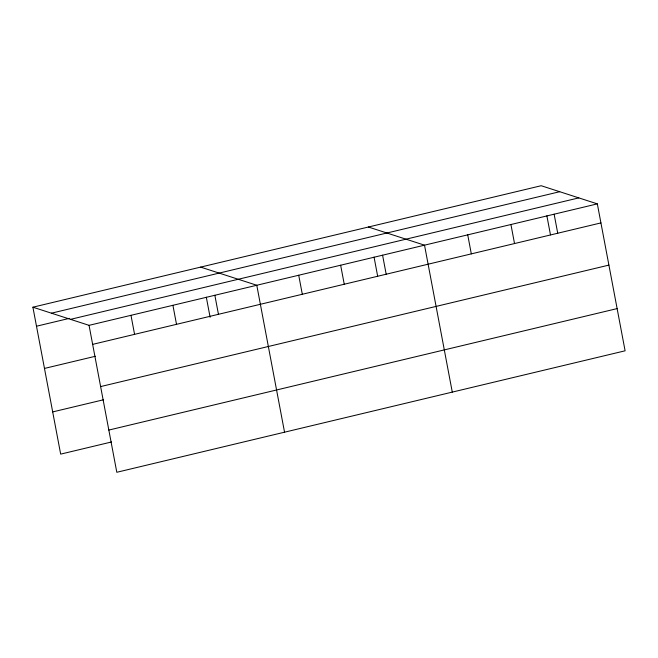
<?xml version="1.0" encoding="UTF-8"?>
<svg xmlns="http://www.w3.org/2000/svg" width="658" height="658" viewBox="0 0 658 658"><rect width="100%" height="100%" fill="white"/><g stroke="black" fill="none" stroke-linecap="round" stroke-linejoin="round"><path stroke-width="0.99" d="M32.9 307.196L541.189 185.721L597.332 203.873L625.1 350.804L116.811 472.28L89.052 325.34L32.9 307.196L60.668 454.127L111.58 441.962M51.431 313.183L559.719 191.708M36.494 326.22L69.444 318.349M70.521 319.352L578.81 197.885M89.052 325.34L597.332 203.873M92.646 344.373L600.935 222.906M44.473 368.431L95.394 356.266M100.616 386.583L608.905 265.108M52.689 411.916L103.61 399.751M108.833 430.069L617.122 308.602M368.373 227.018L424.517 245.171L452.285 392.11M200.632 267.107L256.784 285.259L284.544 432.191M554.135 214.195L557.729 233.228M546.872 215.808L550.483 234.898M510.929 224.518L514.523 243.55M467.723 234.848L471.317 253.881M382.586 255.197L386.18 274.23M374.057 257.105L377.659 276.204M340.647 265.215L344.249 284.248M298.716 275.233L302.31 294.266M214.853 295.277L218.448 314.31M206.316 297.194L210.116 317.296M172.914 305.304L176.508 324.336M130.983 315.322L134.577 334.354"/></g></svg>
